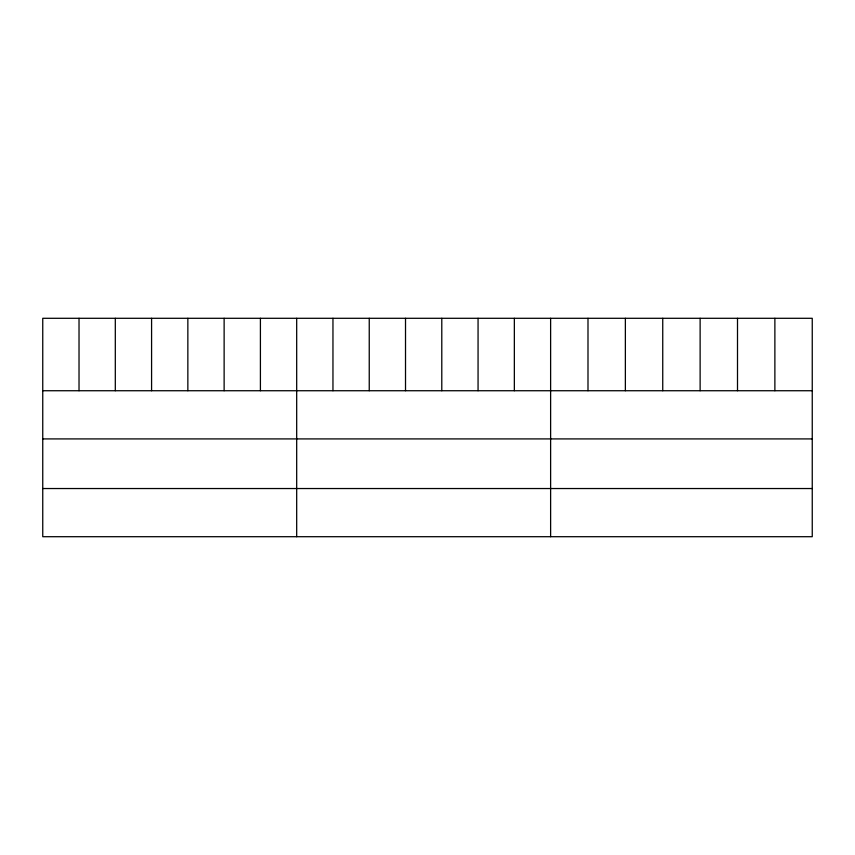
<?xml version="1.0" encoding="UTF-8"?>
<svg xmlns="http://www.w3.org/2000/svg" width="855" height="855" viewBox="0 0 855 855"><rect width="100%" height="100%" fill="white"/><g stroke="black" fill="none" stroke-linecap="round" stroke-linejoin="round"><path stroke-width="1.28" d="M812.25 390.735L812.25 536.705L42.75 536.705L42.75 318.295L812.25 318.295L812.25 390.735L42.75 390.735M42.75 438.914L812.25 438.914M42.75 488.536L812.25 488.536M774.876 318.295L774.876 390.735M737.502 318.295L737.502 390.735M700.127 318.295L700.127 390.735M662.743 318.295L662.743 390.735M625.368 318.295L625.368 390.735M587.994 318.295L587.994 390.735M550.62 318.295L550.62 536.705M514.347 318.295L514.347 390.735M478.063 318.295L478.063 390.735M441.789 318.295L441.789 390.735M405.516 318.295L405.516 390.735M369.242 318.295L369.242 390.735M332.958 318.295L332.958 390.735M296.685 318.295L296.685 536.705M260.412 318.295L260.412 390.735M224.128 318.295L224.128 390.735M187.854 318.295L187.854 390.735M151.581 318.295L151.581 390.735M115.307 318.295L115.307 390.735M79.023 318.295L79.023 390.735"/></g></svg>
